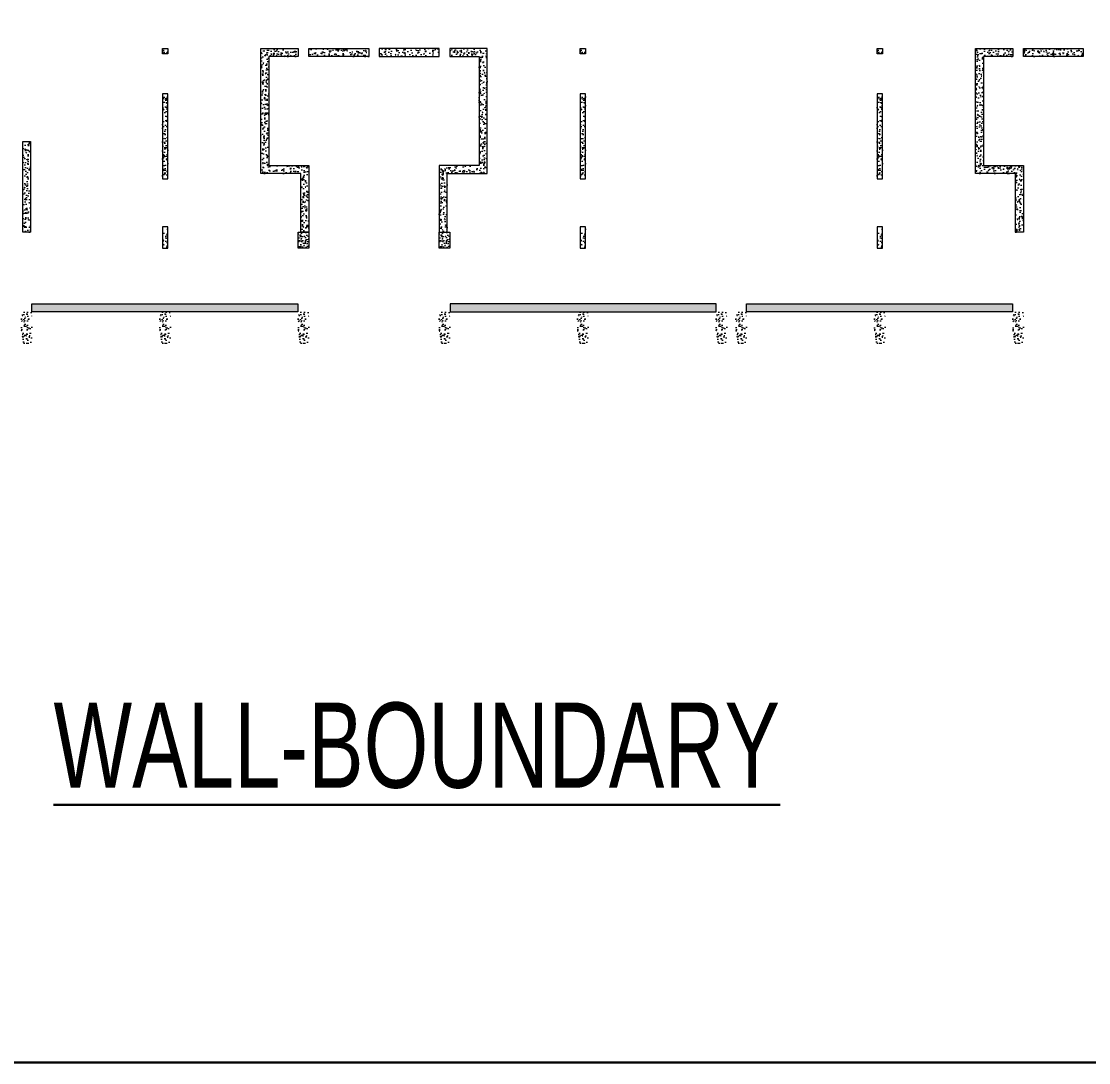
# Model space of a CAD drawing. Header units: millimetres. Extents: x 1078357 to 1340092, y -4684019 to -4550360.
# Drawn here: x 1259534 to 1279584, y -4653484 to -4633918 of the extents above; entities that cross this region are included whole.
import ezdxf

# ---------------------------------------------------------------- set-up
doc = ezdxf.new("R2010")
doc.units = ezdxf.units.MM
doc.layers.add('S-NON STR RCC WALL', color=8, linetype='Continuous', lineweight=0)
doc.layers.add('Wall-boundary', color=6, linetype='Continuous', lineweight=30)
doc.styles.add('SANSSERIF', font='sas_____.pfb')
pattern_1 = [(50, (-5111161, 23564171.24), (182.184669, -15.93908554), [19.05, -209.55]), (355, (-5111161, 23564171.24), (-35.2434214, 191.0568452), [15.24, -167.6405842]), (100.4514447, (-5111145.82, 23564169.91), (146.9412471, 175.1177519), [16.1900088, -178.0902446]), (46.1842, (-5111161, 23564222.04), (271.0790409, -42.042328), [28.575, -314.325]), (96.6355576, (-5111138.41, 23564218.54), (237.404134, 247.4261246), [24.2850231, -267.1356082]), (351.1841512, (-5111161, 23564222.04), (237.404134, 247.4261246), [22.859967, -251.459732]), (21, (-5111135.6, 23564209.34), (151.6143913, -102.2651982), [19.05, -209.55]), (326, (-5111135.6, 23564209.34), (61.8020283, 184.1879661), [15.24, -167.64]), (71.451445, (-5111122.97, 23564200.82), (213.4164193, 81.9227689), [16.1900088, -178.0899376]), (37.5, (-5111161.004, 23564171.24), (3.08860325, 84.55503887), [0, -165.608, 0, -170.18, 0, -168.275]), (7.5, (-5111161, 23564171.24), (66.8196625, 100.18057482), [0, -97.028, 0, -161.798, 0, -64.135]), (327.5, (-5111217.646, 23564171.24), (135.59059517, -5.728744), [0, -63.5, 0, -198.12, 0, -262.89]), (317.5, (-5111243.05, 23564171.24), (148.1291814, 25.42649103), [0, -82.55, 0, -131.572, 0, -186.69])]
pattern_2 = [(50, (-6208385.72, 28248190.43), (182.184669, -15.93908554), [19.05, -209.55]), (355, (-6208385.72, 28248190.43), (-35.2434214, 191.0568452), [15.24, -167.6405842]), (100.4514447, (-6208370.54, 28248189.1), (146.9412471, 175.1177519), [16.1900088, -178.0902446]), (46.1842, (-6208385.72, 28248241.23), (271.0790409, -42.042328), [28.575, -314.325]), (96.6355576, (-6208363.13, 28248237.72), (237.404134, 247.4261246), [24.2850231, -267.1356082]), (351.1841512, (-6208385.72, 28248241.23), (237.404134, 247.4261246), [22.859967, -251.459732]), (21, (-6208360.32, 28248228.53), (151.6143913, -102.2651982), [19.05, -209.55]), (326, (-6208360.32, 28248228.53), (61.8020283, 184.1879661), [15.24, -167.64]), (71.451445, (-6208347.69, 28248220), (213.4164193, 81.9227689), [16.1900088, -178.0899376]), (37.5, (-6208385.72, 28248190.43), (3.08860325, 84.55503887), [0, -165.608, 0, -170.18, 0, -168.275]), (7.5, (-6208385.72, 28248190.43), (66.8196625, 100.18057482), [0, -97.028, 0, -161.798, 0, -64.135]), (327.5, (-6208442.36, 28248190.43), (135.59059517, -5.72874399), [0, -63.5, 0, -198.12, 0, -262.89]), (317.5, (-6208467.76, 28248190.43), (148.1291814, 25.42649103), [0, -82.55, 0, -131.572, 0, -186.69])]

msp = doc.modelspace()

# ---------------------------------------------------------------- hatches: boundary and pattern name
at = {"layer": 'S-NON STR RCC WALL'}
h = msp.add_hatch(dxfattribs=at)
h.set_pattern_fill('AR-CONC', color=256, angle=180)
h.set_pattern_definition([(50, (2359459.23, -9125492.59), (182.184669, -15.9390855), [19.05, -209.55]), (355, (2359459.23, -9125492.6), (-35.2434214, 191.056845), [15.24, -167.640584]), (100.4514447, (2359474.42, -9125493.92), (146.941247, 175.117752), [16.190009, -178.0902446]), (46.1842, (2359459.23, -9125441.8), (271.079041, -42.042328), [28.575, -314.325]), (96.6355576, (2359481.82, -9125445.3), (237.404134, 247.426125), [24.285023, -267.135608]), (351.184151, (2359459.23, -9125441.8), (237.404134, 247.426125), [22.859967, -251.459732]), (21, (2359484.63, -9125454.49), (151.6143913, -102.265198), [19.05, -209.55]), (326, (2359484.63, -9125454.5), (61.802028, 184.187966), [15.24, -167.64]), (71.451445, (2359497.27, -9125463.01), (213.416419, 81.922769), [16.190009, -178.0899376]), (37.5, (2359459.233, -9125492.59), (3.08860325, 84.5550389), [0, -165.608, 0, -170.18, 0, -168.275]), (7.5, (2359459.23, -9125492.59), (66.8196625, 100.1805748), [0, -97.028, 0, -161.798, 0, -64.135]), (327.5, (2359402.59, -9125492.59), (135.5905952, -5.728744), [0, -63.5, 0, -198.12, 0, -262.89]), (317.5, (2359377.19, -9125492.59), (148.1291814, 25.426491), [0, -82.55, 0, -131.572, 0, -186.69])])
h.paths.add_polyline_path([(1262184.3, -4634428.4), (1262284.3, -4634428.4), (1262284.3, -4634528.4), (1262184.3, -4634528.4)])
h = msp.add_hatch(dxfattribs=at)
h.set_pattern_fill('AR-CONC', color=256)
h.set_pattern_definition(pattern_1)
h.paths.add_polyline_path([(1264034.3, -4636778.6), (1264034.3, -4634428.6), (1264734.3, -4634428.6), (1264734.3, -4634578.6), (1264184.3, -4634578.6), (1264184.3, -4636628.6), (1264934.3, -4636628.6), (1264934.3, -4637878.6), (1264784.3, -4637878.6), (1264784.3, -4636778.6)])
h = msp.add_hatch(dxfattribs=at)
h.set_pattern_fill('AR-CONC', color=256)
h.set_pattern_definition(pattern_1)
h.paths.add_polyline_path([(1266059.3, -4634578.6), (1264934.3, -4634578.6), (1264934.3, -4634428.6), (1266059.3, -4634428.6)])
h = msp.add_hatch(dxfattribs=at)
h.set_pattern_fill('AR-CONC', color=256, angle=180)
h.set_pattern_definition(pattern_1)
h.paths.add_polyline_path([(1266259.3, -4634578.6), (1267384.3, -4634578.6), (1267384.3, -4634428.6), (1266259.3, -4634428.6)])
h = msp.add_hatch(dxfattribs=at)
h.set_pattern_fill('AR-CONC', color=256, angle=180)
h.set_pattern_definition(pattern_1)
h.paths.add_polyline_path([(1268284.3, -4636778.6), (1268284.3, -4634428.6), (1267584.3, -4634428.6), (1267584.3, -4634578.6), (1268134.3, -4634578.6), (1268134.3, -4636628.6), (1267384.3, -4636628.6), (1267384.3, -4637878.6), (1267534.3, -4637878.6), (1267534.3, -4636778.6)])
h = msp.add_hatch(dxfattribs=at)
h.set_pattern_fill('AR-CONC', color=256, angle=180)
h.set_pattern_definition([(50, (2367309.26, -9125492.59), (182.184669, -15.9390855), [19.05, -209.55]), (355, (2367309.26, -9125492.6), (-35.2434214, 191.056845), [15.24, -167.640584]), (100.4514447, (2367324.44, -9125493.92), (146.941247, 175.117752), [16.190009, -178.0902446]), (46.1842, (2367309.26, -9125441.8), (271.079041, -42.042328), [28.575, -314.325]), (96.6355576, (2367331.85, -9125445.3), (237.404134, 247.426125), [24.285023, -267.135608]), (351.184151, (2367309.26, -9125441.8), (237.404134, 247.426125), [22.859967, -251.459732]), (21, (2367334.66, -9125454.49), (151.6143913, -102.265198), [19.05, -209.55]), (326, (2367334.66, -9125454.5), (61.802028, 184.187966), [15.24, -167.64]), (71.451445, (2367347.29, -9125463.01), (213.416419, 81.922769), [16.190009, -178.0899376]), (37.5, (2367309.256, -9125492.59), (3.08860325, 84.5550389), [0, -165.608, 0, -170.18, 0, -168.275]), (7.5, (2367309.26, -9125492.59), (66.8196625, 100.1805748), [0, -97.028, 0, -161.798, 0, -64.135]), (327.5, (2367252.614, -9125492.59), (135.5905952, -5.728744), [0, -63.5, 0, -198.12, 0, -262.89]), (317.5, (2367227.21, -9125492.59), (148.1291814, 25.426491), [0, -82.55, 0, -131.572, 0, -186.69])])
h.paths.add_polyline_path([(1270034.4, -4634428.4), (1270134.4, -4634428.4), (1270134.4, -4634528.4), (1270034.4, -4634528.4)])
h = msp.add_hatch(dxfattribs=at)
h.set_pattern_fill('AR-CONC', color=256, angle=180)
h.set_pattern_definition([(50, (2372884.21, -9125492.59), (182.184669, -15.9390855), [19.05, -209.55]), (355, (2372884.21, -9125492.6), (-35.2434214, 191.056845), [15.24, -167.640584]), (100.4514447, (2372899.4, -9125493.92), (146.941247, 175.117752), [16.190009, -178.0902446]), (46.1842, (2372884.2, -9125441.8), (271.079041, -42.042328), [28.575, -314.325]), (96.6355576, (2372906.8, -9125445.3), (237.404134, 247.426125), [24.285023, -267.135608]), (351.184151, (2372884.2, -9125441.8), (237.404134, 247.426125), [22.859967, -251.459732]), (21, (2372909.61, -9125454.49), (151.6143913, -102.265198), [19.05, -209.55]), (326, (2372909.61, -9125454.5), (61.802028, 184.187966), [15.24, -167.64]), (71.451445, (2372922.25, -9125463.01), (213.416419, 81.922769), [16.190009, -178.0899376]), (37.5, (2372884.21, -9125492.59), (3.08860325, 84.5550389), [0, -165.608, 0, -170.18, 0, -168.275]), (7.5, (2372884.21, -9125492.59), (66.8196625, 100.1805748), [0, -97.028, 0, -161.798, 0, -64.135]), (327.5, (2372827.57, -9125492.59), (135.5905952, -5.728744), [0, -63.5, 0, -198.12, 0, -262.89]), (317.5, (2372802.17, -9125492.59), (148.1291814, 25.426491), [0, -82.55, 0, -131.572, 0, -186.69])])
h.paths.add_polyline_path([(1275609.3, -4634428.4), (1275709.3, -4634428.4), (1275709.3, -4634528.4), (1275609.3, -4634528.4)])
h = msp.add_hatch(dxfattribs=at)
h.set_pattern_fill('AR-CONC', color=256)
h.set_pattern_definition(pattern_1)
h.paths.add_polyline_path([(1277459.3, -4636778.6), (1277459.3, -4634428.6), (1278159.3, -4634428.6), (1278159.3, -4634578.6), (1277609.3, -4634578.6), (1277609.3, -4636628.6), (1278359.3, -4636628.6), (1278359.3, -4637878.6), (1278209.3, -4637878.6), (1278209.3, -4636778.6)])
h = msp.add_hatch(dxfattribs=at)
h.set_pattern_fill('AR-CONC', color=256)
h.set_pattern_definition(pattern_1)
h.paths.add_polyline_path([(1279484.3, -4634578.6), (1278359.3, -4634578.6), (1278359.3, -4634428.6), (1279484.3, -4634428.6)])
h = msp.add_hatch(dxfattribs=at)
h.set_pattern_fill('AR-CONC', color=256, angle=180)
h.set_pattern_definition([(50, (2359472.45, -9124127.93), (182.184669, -15.9390855), [19.05, -209.55]), (355, (2359472.45, -9124127.93), (-35.2434214, 191.056845), [15.24, -167.640584]), (100.4514447, (2359487.63, -9124129.26), (146.941247, 175.117752), [16.190009, -178.0902446]), (46.1842, (2359472.45, -9124077.13), (271.079041, -42.042328), [28.575, -314.325]), (96.6355576, (2359495.04, -9124080.63), (237.404134, 247.426125), [24.285023, -267.135608]), (351.184151, (2359472.45, -9124077.13), (237.404134, 247.426125), [22.859967, -251.459732]), (21, (2359497.85, -9124089.83), (151.6143913, -102.265198), [19.05, -209.55]), (326, (2359497.85, -9124089.83), (61.802028, 184.187966), [15.24, -167.64]), (71.451445, (2359510.48, -9124098.35), (213.416419, 81.922769), [16.190009, -178.0899376]), (37.5, (2359472.45, -9124127.93), (3.08860325, 84.5550389), [0, -165.608, 0, -170.18, 0, -168.275]), (7.5, (2359472.45, -9124127.93), (66.8196625, 100.1805748), [0, -97.028, 0, -161.798, 0, -64.135]), (327.5, (2359415.806, -9124127.93), (135.5905952, -5.728744), [0, -63.5, 0, -198.12, 0, -262.89]), (317.5, (2359390.4, -9124127.93), (148.1291814, 25.426491), [0, -82.55, 0, -131.572, 0, -186.69])])
h.paths.add_polyline_path([(1262184.3, -4636878.4), (1262284.3, -4636878.4), (1262284.3, -4635278.4), (1262184.3, -4635278.4)])
h = msp.add_hatch(dxfattribs=at)
h.set_pattern_fill('AR-CONC', color=256, angle=180)
h.set_pattern_definition([(50, (2367322.47, -9124127.93), (182.184669, -15.9390855), [19.05, -209.55]), (355, (2367322.47, -9124127.93), (-35.2434214, 191.056845), [15.24, -167.640584]), (100.4514447, (2367337.65, -9124129.26), (146.941247, 175.117752), [16.190009, -178.0902446]), (46.1842, (2367322.47, -9124077.13), (271.079041, -42.042328), [28.575, -314.325]), (96.6355576, (2367345.06, -9124080.63), (237.404134, 247.426125), [24.285023, -267.135608]), (351.184151, (2367322.47, -9124077.13), (237.404134, 247.426125), [22.859967, -251.459732]), (21, (2367347.87, -9124089.83), (151.6143913, -102.265198), [19.05, -209.55]), (326, (2367347.87, -9124089.83), (61.802028, 184.187966), [15.24, -167.64]), (71.451445, (2367360.5, -9124098.35), (213.416419, 81.922769), [16.190009, -178.0899376]), (37.5, (2367322.47, -9124127.93), (3.08860325, 84.5550389), [0, -165.608, 0, -170.18, 0, -168.275]), (7.5, (2367322.47, -9124127.93), (66.8196625, 100.1805748), [0, -97.028, 0, -161.798, 0, -64.135]), (327.5, (2367265.83, -9124127.93), (135.5905952, -5.728744), [0, -63.5, 0, -198.12, 0, -262.89]), (317.5, (2367240.43, -9124127.93), (148.1291814, 25.426491), [0, -82.55, 0, -131.572, 0, -186.69])])
h.paths.add_polyline_path([(1270034.4, -4636878.4), (1270134.4, -4636878.4), (1270134.4, -4635278.4), (1270034.4, -4635278.4)])
h = msp.add_hatch(dxfattribs=at)
h.set_pattern_fill('AR-CONC', color=256, angle=180)
h.set_pattern_definition([(50, (2372897.43, -9124127.93), (182.184669, -15.9390855), [19.05, -209.55]), (355, (2372897.43, -9124127.93), (-35.2434214, 191.056845), [15.24, -167.640584]), (100.4514447, (2372912.6, -9124129.26), (146.941247, 175.117752), [16.190009, -178.0902446]), (46.1842, (2372897.43, -9124077.13), (271.079041, -42.042328), [28.575, -314.325]), (96.6355576, (2372920.02, -9124080.63), (237.404134, 247.426125), [24.285023, -267.135608]), (351.184151, (2372897.43, -9124077.13), (237.404134, 247.426125), [22.859967, -251.459732]), (21, (2372922.83, -9124089.83), (151.6143913, -102.265198), [19.05, -209.55]), (326, (2372922.83, -9124089.83), (61.802028, 184.187966), [15.24, -167.64]), (71.451445, (2372935.46, -9124098.35), (213.416419, 81.922769), [16.190009, -178.0899376]), (37.5, (2372897.425, -9124127.93), (3.08860325, 84.5550389), [0, -165.608, 0, -170.18, 0, -168.275]), (7.5, (2372897.425, -9124127.93), (66.8196625, 100.1805748), [0, -97.028, 0, -161.798, 0, -64.135]), (327.5, (2372840.78, -9124127.93), (135.5905952, -5.728744), [0, -63.5, 0, -198.12, 0, -262.89]), (317.5, (2372815.38, -9124127.93), (148.1291814, 25.426491), [0, -82.55, 0, -131.572, 0, -186.69])])
h.paths.add_polyline_path([(1275609.3, -4636878.4), (1275709.3, -4636878.4), (1275709.3, -4635278.4), (1275609.3, -4635278.4)])
at = {"layer": 'S-NON STR RCC WALL', "ltscale": 700}
h = msp.add_hatch(dxfattribs=at)
h.set_pattern_fill('AR-CONC', color=256)
h.set_pattern_definition([(50, (126443.38, 235643.79), (182.184669, -15.9390855), [19.05, -209.55]), (355, (126443.38, 235643.79), (-35.2434214, 191.056845), [15.24, -167.640584]), (100.4514447, (126458.56, 235642.46), (146.941247, 175.117752), [16.190009, -178.0902446]), (46.1842, (126443.38, 235694.59), (271.079041, -42.042328), [28.575, -314.325]), (96.6355576, (126465.97, 235691.09), (237.404134, 247.426125), [24.285023, -267.135608]), (351.184151, (126443.38, 235694.6), (237.404134, 247.426125), [22.859967, -251.459732]), (21, (126468.78, 235681.89), (151.6143913, -102.265198), [19.05, -209.55]), (326, (126468.78, 235681.89), (61.802028, 184.187966), [15.24, -167.64]), (71.451445, (126481.41, 235673.37), (213.416419, 81.922769), [16.190009, -178.0899376]), (37.5, (126443.38, 235643.79), (3.08860325, 84.5550389), [0, -165.608, 0, -170.18, 0, -168.275]), (7.5, (126443.38, 235643.79), (66.8196625, 100.1805748), [0, -97.028, 0, -161.798, 0, -64.135]), (327.5, (126386.736, 235643.79), (135.5905952, -5.728744), [0, -63.5, 0, -198.12, 0, -262.89]), (317.5, (126361.34, 235643.79), (148.1291814, 25.426491), [0, -82.55, 0, -131.572, 0, -186.69])])
h.paths.add_polyline_path([(1259559.3, -4636178.5), (1259709.3, -4636178.5), (1259709.3, -4637878.6), (1259559.3, -4637878.6)])
at = {"layer": 'S-NON STR RCC WALL'}
h = msp.add_hatch(dxfattribs=at)
h.set_pattern_fill('AR-CONC', color=256, angle=180)
h.set_pattern_definition([(50, (1262247.73, -4440108.74), (182.18467, -15.93909), [19.05, -209.55]), (355, (1262247.73, -4440108.74), (-35.24342, 191.05685), [15.24, -167.64058]), (100.45144, (1262262.91, -4440110.07), (146.94125, 175.11775), [16.19001, -178.09024]), (46.1842, (1262247.73, -4440057.94), (271.07904, -42.04233), [28.575, -314.325]), (96.63556, (1262270.32, -4440061.44), (237.40413, 247.42612), [24.28502, -267.1356]), (351.18415, (1262247.73, -4440057.94), (237.40413, 247.42612), [22.85997, -251.45973]), (21, (1262273.13, -4440070.64), (151.61439, -102.2652), [19.05, -209.55]), (326, (1262273.13, -4440070.64), (61.80203, 184.18797), [15.24, -167.64]), (71.45144, (1262285.77, -4440079.16), (213.41642, 81.92277), [16.19001, -178.08994]), (37.5, (1262247.73, -4440108.74), (3.088603, 84.555039), [0, -165.608, 0, -170.18, 0, -168.275]), (7.5, (1262247.73, -4440108.74), (66.819663, 100.180575), [0, -97.028, 0, -161.798, 0, -64.135]), (327.5, (1262191.09, -4440108.74), (135.590595, -5.728744), [0, -63.5, 0, -198.12, 0, -262.89]), (317.5, (1262165.69, -4440108.74), (148.12918, 25.42649), [0, -82.55, 0, -131.572, 0, -186.69])])
h.paths.add_polyline_path([(1262184.3, -4638178.9), (1262284.3, -4638178.9), (1262284.3, -4637778.4), (1262184.3, -4637778.4)])
h = msp.add_hatch(dxfattribs=at)
h.set_pattern_fill('AR-CONC', color=8, scale=20, angle=90)
h.set_pattern_definition([(140, (-1943265.61, -7176623.1), (12.550427, 143.4520365), [15, -165]), (85, (-1943265.61, -7176623.1), (-150.438427, -27.7502667), [12, -132]), (190.4514445, (-1943264.56, -7176611.14), (-137.887998, 115.7017693), [12.7480384, -140.2284224]), (136.1842, (-1943305.61, -7176623.1), (33.103856, 213.448266), [22.5, -247.5]), (186.6356355, (-1943302.85, -7176605.3), (-194.82372, 186.932389), [19.122068, -210.342752]), (81.184164, (-1943305.6, -7176623.1), (-194.82372, 186.932389), [18, -198]), (111, (-1943295.61, -7176603.1), (80.523778, 119.3814104), [15, -165]), (56, (-1943295.61, -7176603.1), (-145.030009, 48.6630664), [12, -132]), (161.4514447, (-1943288.9, -7176593.15), (-64.5062306, 168.0444753), [12.748038, -140.2284224]), (127.5, (-1943265.61, -7176623.097), (-66.57877077, 2.43197106), [0, -130.4, 0, -134, 0, -132.5]), (97.5, (-1943265.61, -7176623.1), (-78.8823424, 52.6139075), [0, -76.4, 0, -127.4, 0, -50.5]), (57.5, (-1943265.61, -7176667.697), (4.51097435, 106.7644872), [0, -50, 0, -156, 0, -207]), (47.5, (-1943265.61, -7176687.7), (-20.0209965, 116.6372339), [0, -65, 0, -103.6, 0, -147])])
h.paths.add_polyline_path([(1264934.4, -4637878.6), (1264934.4, -4638178.6), (1264734.5, -4638178.6), (1264734.5, -4637878.6)])
h = msp.add_hatch(dxfattribs=at)
h.set_pattern_fill('AR-CONC', color=8, scale=20, angle=90)
h.set_pattern_definition([(140, (-1940615.61, -7176623.1), (12.550427, 143.4520365), [15, -165]), (85, (-1940615.61, -7176623.1), (-150.438427, -27.7502667), [12, -132]), (190.4514445, (-1940614.56, -7176611.14), (-137.887998, 115.7017693), [12.7480384, -140.2284224]), (136.1842, (-1940655.61, -7176623.1), (33.103856, 213.448266), [22.5, -247.5]), (186.6356355, (-1940652.85, -7176605.3), (-194.82372, 186.932389), [19.122068, -210.342752]), (81.184164, (-1940655.6, -7176623.1), (-194.82372, 186.932389), [18, -198]), (111, (-1940645.61, -7176603.1), (80.523778, 119.3814104), [15, -165]), (56, (-1940645.61, -7176603.1), (-145.030009, 48.6630664), [12, -132]), (161.4514447, (-1940638.9, -7176593.15), (-64.5062306, 168.0444753), [12.748038, -140.2284224]), (127.5, (-1940615.61, -7176623.097), (-66.57877077, 2.43197106), [0, -130.4, 0, -134, 0, -132.5]), (97.5, (-1940615.61, -7176623.1), (-78.8823424, 52.6139075), [0, -76.4, 0, -127.4, 0, -50.5]), (57.5, (-1940615.61, -7176667.697), (4.51097435, 106.7644872), [0, -50, 0, -156, 0, -207]), (47.5, (-1940615.61, -7176687.7), (-20.0209965, 116.6372339), [0, -65, 0, -103.6, 0, -147])])
h.paths.add_polyline_path([(1267584.4, -4637878.6), (1267584.4, -4638178.6), (1267384.5, -4638178.6), (1267384.5, -4637878.6)])
h = msp.add_hatch(dxfattribs=at)
h.set_pattern_fill('AR-CONC', color=256, angle=180)
h.set_pattern_definition([(50, (1270097.75, -4440108.74), (182.18467, -15.93909), [19.05, -209.55]), (355, (1270097.75, -4440108.74), (-35.24342, 191.05685), [15.24, -167.64058]), (100.45144, (1270112.94, -4440110.07), (146.94125, 175.11775), [16.19001, -178.09024]), (46.1842, (1270097.75, -4440057.94), (271.07904, -42.04233), [28.575, -314.325]), (96.63556, (1270120.34, -4440061.44), (237.40413, 247.42612), [24.28502, -267.1356]), (351.18415, (1270097.75, -4440057.94), (237.40413, 247.42612), [22.85997, -251.45973]), (21, (1270123.15, -4440070.64), (151.61439, -102.2652), [19.05, -209.55]), (326, (1270123.15, -4440070.64), (61.80203, 184.18797), [15.24, -167.64]), (71.45144, (1270135.79, -4440079.16), (213.41642, 81.92277), [16.19001, -178.08994]), (37.5, (1270097.754, -4440108.74), (3.088603, 84.555039), [0, -165.608, 0, -170.18, 0, -168.275]), (7.5, (1270097.75, -4440108.74), (66.819663, 100.180575), [0, -97.028, 0, -161.798, 0, -64.135]), (327.5, (1270041.11, -4440108.74), (135.590595, -5.728744), [0, -63.5, 0, -198.12, 0, -262.89]), (317.5, (1270015.71, -4440108.74), (148.12918, 25.42649), [0, -82.55, 0, -131.572, 0, -186.69])])
h.paths.add_polyline_path([(1270034.4, -4638178.9), (1270134.4, -4638178.9), (1270134.4, -4637778.4), (1270034.4, -4637778.4)])
h = msp.add_hatch(dxfattribs=at)
h.set_pattern_fill('AR-CONC', color=256, angle=180)
h.set_pattern_definition([(50, (1275672.71, -4440108.74), (182.18467, -15.93909), [19.05, -209.55]), (355, (1275672.71, -4440108.74), (-35.24342, 191.05685), [15.24, -167.64058]), (100.45144, (1275687.9, -4440110.07), (146.94125, 175.11775), [16.19001, -178.09024]), (46.1842, (1275672.7, -4440057.94), (271.07904, -42.04233), [28.575, -314.325]), (96.63556, (1275695.3, -4440061.44), (237.40413, 247.42612), [24.28502, -267.1356]), (351.18415, (1275672.7, -4440057.94), (237.40413, 247.42612), [22.85997, -251.45973]), (21, (1275698.11, -4440070.64), (151.61439, -102.2652), [19.05, -209.55]), (326, (1275698.11, -4440070.64), (61.80203, 184.18797), [15.24, -167.64]), (71.45144, (1275710.74, -4440079.16), (213.41642, 81.92277), [16.19001, -178.08994]), (37.5, (1275672.71, -4440108.74), (3.088603, 84.555039), [0, -165.608, 0, -170.18, 0, -168.275]), (7.5, (1275672.71, -4440108.74), (66.819663, 100.180575), [0, -97.028, 0, -161.798, 0, -64.135]), (327.5, (1275616.07, -4440108.74), (135.590595, -5.728744), [0, -63.5, 0, -198.12, 0, -262.89]), (317.5, (1275590.67, -4440108.74), (148.12918, 25.42649), [0, -82.55, 0, -131.572, 0, -186.69])])
h.paths.add_polyline_path([(1275609.4, -4638178.9), (1275709.4, -4638178.9), (1275709.3, -4637778.4), (1275609.3, -4637778.4)])
h = msp.add_hatch(dxfattribs=at)
h.set_pattern_fill('AR-CONC', color=256)
h.set_pattern_definition(pattern_2)
h.paths.add_polyline_path([(1264731.4, -4639378.6), (1259734.3, -4639378.6), (1259734.3, -4639228.6), (1264731.4, -4639228.6)])
h = msp.add_hatch(dxfattribs=at)
h.set_pattern_fill('AR-CONC', color=256, angle=180)
h.set_pattern_definition(pattern_2)
h.paths.add_polyline_path([(1267587.3, -4639378.6), (1272584.3, -4639378.6), (1272584.3, -4639228.6), (1267587.3, -4639228.6)])
h = msp.add_hatch(dxfattribs=at)
h.set_pattern_fill('AR-CONC', color=256)
h.set_pattern_definition(pattern_2)
h.paths.add_polyline_path([(1278156.4, -4639378.6), (1273159.3, -4639378.6), (1273159.3, -4639228.6), (1278156.4, -4639228.6)])
h = msp.add_hatch(dxfattribs=at)
h.set_pattern_fill('AR-CONC', color=256, angle=180)
h.set_pattern_definition([(50, (-8370637.92, 37599728.74), (182.184669, -15.93908554), [19.05, -209.55]), (355, (-8370637.92, 37599728.74), (-35.2434214, 191.0568452), [15.24, -167.6405842]), (100.4514447, (-8370622.74, 37599727.4), (146.9412471, 175.1177519), [16.1900088, -178.0902446]), (46.1842, (-8370637.92, 37599779.54), (271.0790409, -42.0423279), [28.575, -314.325]), (96.6355576, (-8370615.33, 37599776.03), (237.404134, 247.4261246), [24.2850231, -267.1356082]), (351.1841512, (-8370637.92, 37599779.54), (237.404134, 247.4261246), [22.859967, -251.459732]), (21, (-8370612.52, 37599766.84), (151.61439127, -102.2651982), [19.05, -209.55]), (326, (-8370612.52, 37599766.84), (61.80202835, 184.1879661), [15.24, -167.64]), (71.451445, (-8370599.89, 37599758.31), (213.4164193, 81.9227689), [16.1900088, -178.0899376]), (37.5, (-8370637.92, 37599728.736), (3.08860325, 84.55503887), [0, -165.608, 0, -170.18, 0, -168.275]), (7.5, (-8370637.92, 37599728.74), (66.81966251, 100.18057482), [0, -97.028, 0, -161.798, 0, -64.135]), (327.5, (-8370694.564, 37599728.736), (135.59059517, -5.72874399), [0, -63.5, 0, -198.12, 0, -262.89]), (317.5, (-8370719.96, 37599728.74), (148.1291814, 25.42649103), [0, -82.55, 0, -131.572, 0, -186.69])])
h.paths.add_polyline_path([(1259734.3, -4639378.5), (1259534.3, -4639378.5), (1259534.3, -4639978.5), (1259734.3, -4639978.5), (1259734.3, -4639978.5), (1259734.3, -4639378.7)], is_closed=False)
h = msp.add_hatch(dxfattribs=at)
h.set_pattern_fill('AR-CONC', color=256, angle=180)
h.set_pattern_definition([(50, (-8368037.94, 37599728.74), (182.184669, -15.93908554), [19.05, -209.55]), (355, (-8368037.94, 37599728.74), (-35.2434214, 191.0568452), [15.24, -167.6405842]), (100.4514447, (-8368022.76, 37599727.4), (146.9412471, 175.1177519), [16.1900088, -178.0902446]), (46.1842, (-8368037.94, 37599779.54), (271.0790409, -42.0423279), [28.575, -314.325]), (96.6355576, (-8368015.35, 37599776.03), (237.404134, 247.4261246), [24.2850231, -267.1356082]), (351.1841512, (-8368037.94, 37599779.54), (237.404134, 247.4261246), [22.859967, -251.459732]), (21, (-8368012.54, 37599766.84), (151.61439127, -102.2651982), [19.05, -209.55]), (326, (-8368012.54, 37599766.84), (61.80202835, 184.1879661), [15.24, -167.64]), (71.451445, (-8367999.9, 37599758.31), (213.4164193, 81.9227689), [16.1900088, -178.0899376]), (37.5, (-8368037.94, 37599728.736), (3.08860325, 84.55503887), [0, -165.608, 0, -170.18, 0, -168.275]), (7.5, (-8368037.94, 37599728.74), (66.81966251, 100.18057482), [0, -97.028, 0, -161.798, 0, -64.135]), (327.5, (-8368094.585, 37599728.736), (135.59059517, -5.72874399), [0, -63.5, 0, -198.12, 0, -262.89]), (317.5, (-8368119.98, 37599728.74), (148.1291814, 25.42649103), [0, -82.55, 0, -131.572, 0, -186.69])])
h.paths.add_polyline_path([(1262334.3, -4639378.5), (1262134.3, -4639378.5), (1262134.3, -4639978.5), (1262334.3, -4639978.5), (1262334.3, -4639978.5), (1262334.3, -4639378.7)], is_closed=False)
h = msp.add_hatch(dxfattribs=at)
h.set_pattern_fill('AR-CONC', color=256, angle=180)
h.set_pattern_definition([(50, (-8365437.92, 37599728.74), (182.184669, -15.93908554), [19.05, -209.55]), (355, (-8365437.92, 37599728.74), (-35.2434214, 191.0568452), [15.24, -167.6405842]), (100.4514447, (-8365422.74, 37599727.4), (146.9412471, 175.1177519), [16.1900088, -178.0902446]), (46.1842, (-8365437.92, 37599779.54), (271.0790409, -42.0423279), [28.575, -314.325]), (96.6355576, (-8365415.33, 37599776.03), (237.404134, 247.4261246), [24.2850231, -267.1356082]), (351.1841512, (-8365437.92, 37599779.54), (237.404134, 247.4261246), [22.859967, -251.459732]), (21, (-8365412.52, 37599766.84), (151.61439127, -102.2651982), [19.05, -209.55]), (326, (-8365412.52, 37599766.84), (61.80202835, 184.1879661), [15.24, -167.64]), (71.451445, (-8365399.89, 37599758.31), (213.4164193, 81.9227689), [16.1900088, -178.0899376]), (37.5, (-8365437.92, 37599728.736), (3.08860325, 84.55503887), [0, -165.608, 0, -170.18, 0, -168.275]), (7.5, (-8365437.92, 37599728.74), (66.81966251, 100.18057482), [0, -97.028, 0, -161.798, 0, -64.135]), (327.5, (-8365494.564, 37599728.736), (135.59059517, -5.72874399), [0, -63.5, 0, -198.12, 0, -262.89]), (317.5, (-8365519.96, 37599728.74), (148.1291814, 25.42649103), [0, -82.55, 0, -131.572, 0, -186.69])])
h.paths.add_polyline_path([(1264934.3, -4639378.5), (1264734.3, -4639378.5), (1264734.3, -4639978.5), (1264934.3, -4639978.5), (1264934.3, -4639978.5), (1264934.3, -4639378.7)], is_closed=False)
h = msp.add_hatch(dxfattribs=at)
h.set_pattern_fill('AR-CONC', color=256, angle=180)
h.set_pattern_definition([(50, (-8362787.92, 37599728.74), (182.184669, -15.93908554), [19.05, -209.55]), (355, (-8362787.92, 37599728.74), (-35.2434214, 191.0568452), [15.24, -167.6405842]), (100.4514447, (-8362772.74, 37599727.4), (146.9412471, 175.1177519), [16.1900088, -178.0902446]), (46.1842, (-8362787.92, 37599779.54), (271.0790409, -42.0423279), [28.575, -314.325]), (96.6355576, (-8362765.33, 37599776.03), (237.404134, 247.4261246), [24.2850231, -267.1356082]), (351.1841512, (-8362787.92, 37599779.54), (237.404134, 247.4261246), [22.859967, -251.459732]), (21, (-8362762.52, 37599766.84), (151.61439127, -102.2651982), [19.05, -209.55]), (326, (-8362762.52, 37599766.84), (61.80202835, 184.1879661), [15.24, -167.64]), (71.451445, (-8362749.89, 37599758.31), (213.4164193, 81.9227689), [16.1900088, -178.0899376]), (37.5, (-8362787.92, 37599728.736), (3.08860325, 84.55503887), [0, -165.608, 0, -170.18, 0, -168.275]), (7.5, (-8362787.92, 37599728.74), (66.81966251, 100.18057482), [0, -97.028, 0, -161.798, 0, -64.135]), (327.5, (-8362844.564, 37599728.736), (135.59059517, -5.72874399), [0, -63.5, 0, -198.12, 0, -262.89]), (317.5, (-8362869.96, 37599728.74), (148.1291814, 25.42649103), [0, -82.55, 0, -131.572, 0, -186.69])])
h.paths.add_polyline_path([(1267584.3, -4639378.5), (1267384.3, -4639378.5), (1267384.3, -4639978.5), (1267584.3, -4639978.5), (1267584.3, -4639978.5), (1267584.3, -4639378.7)], is_closed=False)
h = msp.add_hatch(dxfattribs=at)
h.set_pattern_fill('AR-CONC', color=256, angle=180)
h.set_pattern_definition([(50, (-8360187.94, 37599728.74), (182.184669, -15.93908554), [19.05, -209.55]), (355, (-8360187.94, 37599728.74), (-35.2434214, 191.0568452), [15.24, -167.6405842]), (100.4514447, (-8360172.76, 37599727.4), (146.9412471, 175.1177519), [16.1900088, -178.0902446]), (46.1842, (-8360187.94, 37599779.54), (271.0790409, -42.0423279), [28.575, -314.325]), (96.6355576, (-8360165.35, 37599776.03), (237.404134, 247.4261246), [24.2850231, -267.1356082]), (351.1841512, (-8360187.94, 37599779.54), (237.404134, 247.4261246), [22.859967, -251.459732]), (21, (-8360162.54, 37599766.84), (151.61439127, -102.2651982), [19.05, -209.55]), (326, (-8360162.54, 37599766.84), (61.80202835, 184.1879661), [15.24, -167.64]), (71.451445, (-8360149.9, 37599758.31), (213.4164193, 81.9227689), [16.1900088, -178.0899376]), (37.5, (-8360187.94, 37599728.736), (3.08860325, 84.55503887), [0, -165.608, 0, -170.18, 0, -168.275]), (7.5, (-8360187.94, 37599728.74), (66.81966251, 100.18057482), [0, -97.028, 0, -161.798, 0, -64.135]), (327.5, (-8360244.585, 37599728.736), (135.59059517, -5.72874399), [0, -63.5, 0, -198.12, 0, -262.89]), (317.5, (-8360269.98, 37599728.74), (148.1291814, 25.42649103), [0, -82.55, 0, -131.572, 0, -186.69])])
h.paths.add_polyline_path([(1270184.3, -4639378.5), (1269984.3, -4639378.5), (1269984.3, -4639978.5), (1270184.3, -4639978.5), (1270184.3, -4639978.5), (1270184.3, -4639378.7)], is_closed=False)
h = msp.add_hatch(dxfattribs=at)
h.set_pattern_fill('AR-CONC', color=256, angle=180)
h.set_pattern_definition([(50, (-8357587.92, 37599728.74), (182.184669, -15.93908554), [19.05, -209.55]), (355, (-8357587.92, 37599728.74), (-35.2434214, 191.0568452), [15.24, -167.6405842]), (100.4514447, (-8357572.74, 37599727.4), (146.9412471, 175.1177519), [16.1900088, -178.0902446]), (46.1842, (-8357587.92, 37599779.54), (271.0790409, -42.0423279), [28.575, -314.325]), (96.6355576, (-8357565.33, 37599776.03), (237.404134, 247.4261246), [24.2850231, -267.1356082]), (351.1841512, (-8357587.92, 37599779.54), (237.404134, 247.4261246), [22.859967, -251.459732]), (21, (-8357562.52, 37599766.84), (151.61439127, -102.2651982), [19.05, -209.55]), (326, (-8357562.52, 37599766.84), (61.80202835, 184.1879661), [15.24, -167.64]), (71.451445, (-8357549.89, 37599758.31), (213.4164193, 81.9227689), [16.1900088, -178.0899376]), (37.5, (-8357587.92, 37599728.736), (3.08860325, 84.55503887), [0, -165.608, 0, -170.18, 0, -168.275]), (7.5, (-8357587.92, 37599728.74), (66.81966251, 100.18057482), [0, -97.028, 0, -161.798, 0, -64.135]), (327.5, (-8357644.564, 37599728.736), (135.59059517, -5.72874399), [0, -63.5, 0, -198.12, 0, -262.89]), (317.5, (-8357669.96, 37599728.74), (148.1291814, 25.42649103), [0, -82.55, 0, -131.572, 0, -186.69])])
h.paths.add_polyline_path([(1272784.3, -4639378.5), (1272584.3, -4639378.5), (1272584.3, -4639978.5), (1272784.3, -4639978.5), (1272784.3, -4639978.5), (1272784.3, -4639378.7)], is_closed=False)
h = msp.add_hatch(dxfattribs=at)
h.set_pattern_fill('AR-CONC', color=256, angle=180)
h.set_pattern_definition([(50, (-8357212.92, 37599728.74), (182.184669, -15.93908554), [19.05, -209.55]), (355, (-8357212.92, 37599728.74), (-35.2434214, 191.0568452), [15.24, -167.6405842]), (100.4514447, (-8357197.74, 37599727.4), (146.9412471, 175.1177519), [16.1900088, -178.0902446]), (46.1842, (-8357212.92, 37599779.54), (271.0790409, -42.0423279), [28.575, -314.325]), (96.6355576, (-8357190.33, 37599776.03), (237.404134, 247.4261246), [24.2850231, -267.1356082]), (351.1841512, (-8357212.92, 37599779.54), (237.404134, 247.4261246), [22.859967, -251.459732]), (21, (-8357187.52, 37599766.84), (151.61439127, -102.2651982), [19.05, -209.55]), (326, (-8357187.52, 37599766.84), (61.80202835, 184.1879661), [15.24, -167.64]), (71.451445, (-8357174.89, 37599758.31), (213.4164193, 81.9227689), [16.1900088, -178.0899376]), (37.5, (-8357212.92, 37599728.736), (3.08860325, 84.55503887), [0, -165.608, 0, -170.18, 0, -168.275]), (7.5, (-8357212.92, 37599728.74), (66.81966251, 100.18057482), [0, -97.028, 0, -161.798, 0, -64.135]), (327.5, (-8357269.564, 37599728.736), (135.59059517, -5.72874399), [0, -63.5, 0, -198.12, 0, -262.89]), (317.5, (-8357294.96, 37599728.74), (148.1291814, 25.42649103), [0, -82.55, 0, -131.572, 0, -186.69])])
h.paths.add_polyline_path([(1273159.3, -4639378.5), (1272959.3, -4639378.5), (1272959.3, -4639978.5), (1273159.3, -4639978.5), (1273159.3, -4639978.5), (1273159.3, -4639378.7)], is_closed=False)
h = msp.add_hatch(dxfattribs=at)
h.set_pattern_fill('AR-CONC', color=256, angle=180)
h.set_pattern_definition([(50, (-8354612.88, 37599728.69), (182.184669, -15.93908554), [19.05, -209.55]), (355, (-8354612.88, 37599728.7), (-35.2434214, 191.0568452), [15.24, -167.6405842]), (100.4514447, (-8354597.7, 37599727.36), (146.9412471, 175.1177519), [16.1900088, -178.0902446]), (46.1842, (-8354612.88, 37599779.5), (271.0790409, -42.0423279), [28.575, -314.325]), (96.6355576, (-8354590.3, 37599776), (237.404134, 247.4261246), [24.2850231, -267.1356082]), (351.1841512, (-8354612.88, 37599779.5), (237.404134, 247.4261246), [22.859967, -251.459732]), (21, (-8354587.48, 37599766.79), (151.61439127, -102.2651982), [19.05, -209.55]), (326, (-8354587.48, 37599766.8), (61.80202835, 184.1879661), [15.24, -167.64]), (71.451445, (-8354574.85, 37599758.27), (213.4164193, 81.9227689), [16.1900088, -178.0899376]), (37.5, (-8354612.885, 37599728.69), (3.08860325, 84.55503887), [0, -165.608, 0, -170.18, 0, -168.275]), (7.5, (-8354612.885, 37599728.69), (66.81966251, 100.18057482), [0, -97.028, 0, -161.798, 0, -64.135]), (327.5, (-8354669.53, 37599728.69), (135.59059517, -5.72874399), [0, -63.5, 0, -198.12, 0, -262.89]), (317.5, (-8354694.93, 37599728.69), (148.1291814, 25.42649103), [0, -82.55, 0, -131.572, 0, -186.69])])
h.paths.add_polyline_path([(1275759.4, -4639378.6), (1275559.4, -4639378.6), (1275559.4, -4639978.6), (1275759.4, -4639978.6), (1275759.4, -4639978.6), (1275759.4, -4639378.7)], is_closed=False)
h = msp.add_hatch(dxfattribs=at)
h.set_pattern_fill('AR-CONC', color=256, angle=180)
h.set_pattern_definition([(50, (-8352012.9, 37599728.69), (182.184669, -15.93908554), [19.05, -209.55]), (355, (-8352012.9, 37599728.7), (-35.2434214, 191.0568452), [15.24, -167.6405842]), (100.4514447, (-8351997.72, 37599727.36), (146.9412471, 175.1177519), [16.1900088, -178.0902446]), (46.1842, (-8352012.9, 37599779.5), (271.0790409, -42.0423279), [28.575, -314.325]), (96.6355576, (-8351990.32, 37599776), (237.404134, 247.4261246), [24.2850231, -267.1356082]), (351.1841512, (-8352012.9, 37599779.5), (237.404134, 247.4261246), [22.859967, -251.459732]), (21, (-8351987.5, 37599766.79), (151.61439127, -102.2651982), [19.05, -209.55]), (326, (-8351987.5, 37599766.8), (61.80202835, 184.1879661), [15.24, -167.64]), (71.451445, (-8351974.87, 37599758.27), (213.4164193, 81.9227689), [16.1900088, -178.0899376]), (37.5, (-8352012.906, 37599728.69), (3.08860325, 84.55503887), [0, -165.608, 0, -170.18, 0, -168.275]), (7.5, (-8352012.91, 37599728.69), (66.81966251, 100.18057482), [0, -97.028, 0, -161.798, 0, -64.135]), (327.5, (-8352069.55, 37599728.69), (135.59059517, -5.72874399), [0, -63.5, 0, -198.12, 0, -262.89]), (317.5, (-8352094.95, 37599728.69), (148.1291814, 25.42649103), [0, -82.55, 0, -131.572, 0, -186.69])])
h.paths.add_polyline_path([(1278359.3, -4639378.6), (1278159.4, -4639378.6), (1278159.4, -4639978.6), (1278359.3, -4639978.6), (1278359.4, -4639978.6), (1278359.4, -4639378.7)], is_closed=False)

# ---------------------------------------------------------------- linework, layer by layer
at = {"layer": 'S-NON STR RCC WALL', "ltscale": 700, "elevation": 0}
for points in [[(1262184.3, -4634428.4), (1262284.3, -4634428.4), (1262284.3, -4634528.4), (1262184.3, -4634528.4)], [(1270034.4, -4634428.4), (1270134.4, -4634428.4), (1270134.4, -4634528.4), (1270034.4, -4634528.4)], [(1275609.3, -4634428.4), (1275709.3, -4634428.4), (1275709.3, -4634528.4), (1275609.3, -4634528.4)], [(1262184.3, -4636878.4), (1262284.3, -4636878.4), (1262284.3, -4635278.4), (1262184.3, -4635278.4)], [(1270034.4, -4636878.4), (1270134.4, -4636878.4), (1270134.4, -4635278.4), (1270034.4, -4635278.4)], [(1275609.3, -4636878.4), (1275709.3, -4636878.4), (1275709.3, -4635278.4), (1275609.3, -4635278.4)], [(1259559.3, -4636178.5), (1259709.3, -4636178.5), (1259709.3, -4637878.6), (1259559.3, -4637878.6)]]:
    msp.add_lwpolyline(points, close=True, dxfattribs=at)
at = {"layer": 'S-NON STR RCC WALL', "elevation": 0}
for points in [[(1264034.3, -4636778.6), (1264034.3, -4634428.6), (1264734.3, -4634428.6), (1264734.3, -4634578.6), (1264184.3, -4634578.6), (1264184.3, -4636628.6), (1264934.3, -4636628.6), (1264934.3, -4637878.6), (1264784.3, -4637878.6), (1264784.3, -4636778.6)], [(1266059.3, -4634578.6), (1264934.3, -4634578.6), (1264934.3, -4634428.6), (1266059.3, -4634428.6)], [(1266259.3, -4634578.6), (1267384.3, -4634578.6), (1267384.3, -4634428.6), (1266259.3, -4634428.6)], [(1268284.3, -4636778.6), (1268284.3, -4634428.6), (1267584.3, -4634428.6), (1267584.3, -4634578.6), (1268134.3, -4634578.6), (1268134.3, -4636628.6), (1267384.3, -4636628.6), (1267384.3, -4637878.6), (1267534.3, -4637878.6), (1267534.3, -4636778.6)], [(1277459.3, -4636778.6), (1277459.3, -4634428.6), (1278159.3, -4634428.6), (1278159.3, -4634578.6), (1277609.3, -4634578.6), (1277609.3, -4636628.6), (1278359.3, -4636628.6), (1278359.3, -4637878.6), (1278209.3, -4637878.6), (1278209.3, -4636778.6)], [(1279484.3, -4634578.6), (1278359.3, -4634578.6), (1278359.3, -4634428.6), (1279484.3, -4634428.6)], [(1262184.4, -4638178.9), (1262284.4, -4638178.9), (1262284.3, -4637778.4), (1262184.3, -4637778.4)], [(1264934.4, -4637878.6), (1264934.4, -4638178.6), (1264734.5, -4638178.6), (1264734.5, -4637878.6)], [(1267584.4, -4637878.6), (1267584.4, -4638178.6), (1267384.5, -4638178.6), (1267384.5, -4637878.6)], [(1270034.4, -4638178.9), (1270134.4, -4638178.9), (1270134.4, -4637778.4), (1270034.4, -4637778.4)], [(1275609.4, -4638178.9), (1275709.4, -4638178.9), (1275709.3, -4637778.4), (1275609.3, -4637778.4)], [(1264731.4, -4639378.6), (1259734.3, -4639378.6), (1259734.3, -4639228.6), (1264731.4, -4639228.6)], [(1267587.3, -4639378.6), (1272584.3, -4639378.6), (1272584.3, -4639228.6), (1267587.3, -4639228.6)], [(1278156.4, -4639378.6), (1273159.3, -4639378.6), (1273159.3, -4639228.6), (1278156.4, -4639228.6)]]:
    msp.add_lwpolyline(points, close=True, dxfattribs=at)
at = {"layer": 'Wall-boundary', "ltscale": 700, "elevation": 0}
msp.add_lwpolyline([(1222484.4, -4613561.6), (1323871.3, -4613561.6), (1323871.3, -4653484.2), (1222484.4, -4653484.2)], close=True, dxfattribs=at)

# ---------------------------------------------------------------- texts
at = {"layer": 'Wall-boundary', "extrusion": (-1.33677e-08, 3.74197e-09, 1), "style": 'SANSSERIF', "width": 0.7}
msp.add_text('%%UWALL-BOUNDARY', height=1600, dxfattribs=at).set_placement((1260139.1, -4648318, 0.2))

doc.saveas('drawing.dxf')
